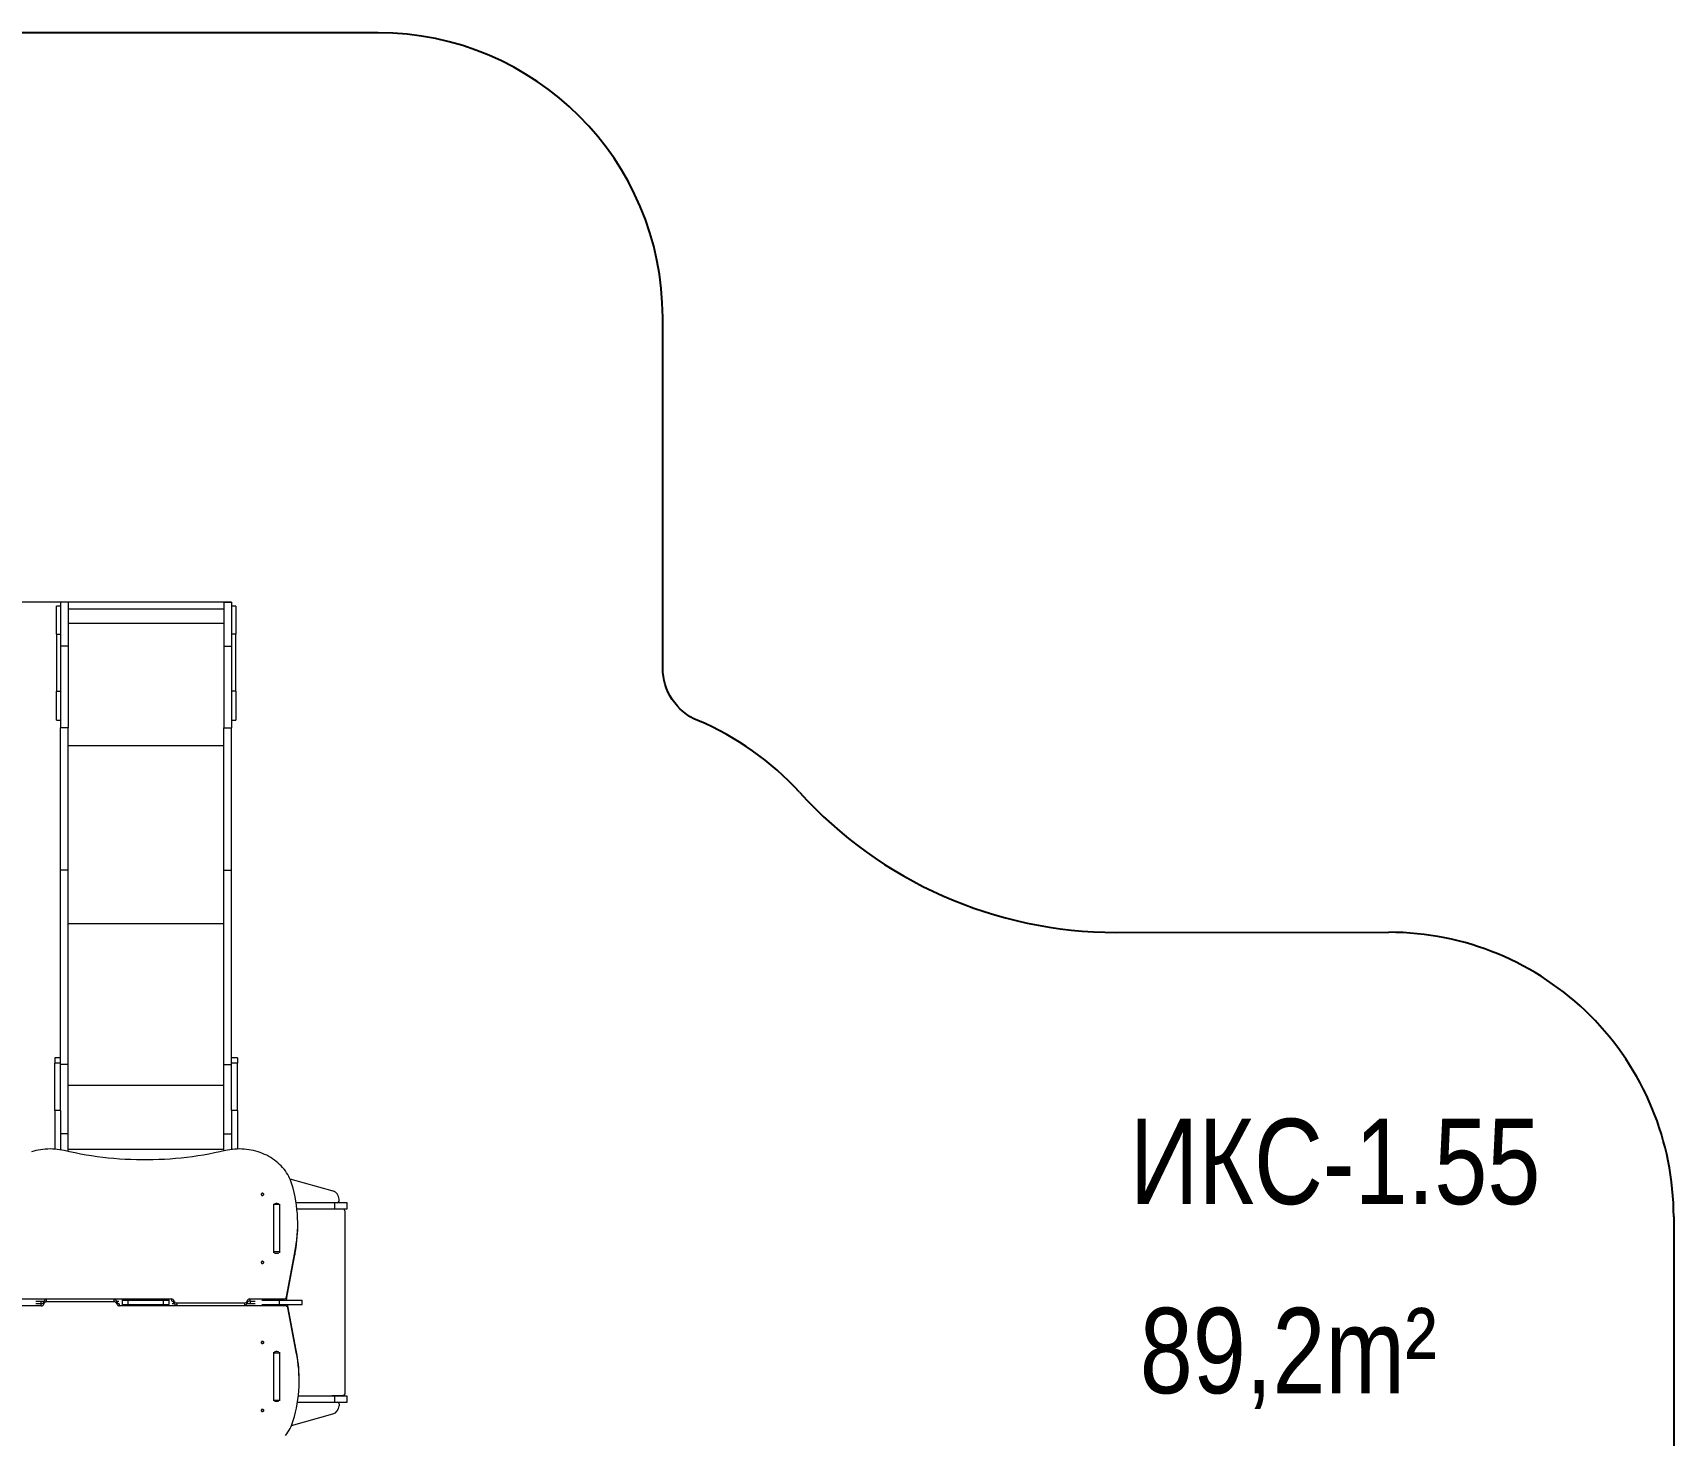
# Model space of a CAD drawing. Header units: millimetres. Extents: x -7233 to 5832, y -5390 to 5836.
# Drawn here: x 66 to 5832, y 910 to 5836 of the extents above; entities that cross this region are included whole.
import ezdxf

# ---------------------------------------------------------------- set-up
doc = ezdxf.new("R2010")
doc.units = ezdxf.units.MM
for name, color, linetype in [('DiKom', 7, 'Continuous'), ('DIKOM_АРТИКУЛ', 7, 'Continuous'), ('DIKOM_ОБЪЕКТ', 7, 'Continuous'), ('DIKOM_РАЗМЕР_ЗОНА', 7, 'Continuous'), ('DIKOM_РАЗМЕР_ОБЪЕКТА', 7, 'Continuous')]:
    doc.layers.add(name, color=color, linetype=linetype)
doc.styles.add('style1', font='arial.ttf', dxfattribs={"width": 0.8})
doc.dimstyles.new('1-50', dxfattribs={"dimtxt": 300, "dimasz": 200, "dimexe": 100, "dimexo": 0, "dimgap": 100, "dimtad": 1, "dimtxsty": 'style1', "dimcen": 200, "dimclrd": 7, "dimclre": 7, "dimclrt": 7, "dimadec": 1, "dimazin": 2, "dimtfac": 1, "dimtmove": 0, "dimatfit": 2, "dimfxl": 0, "dimlwd": 25, "dimlwe": 18, "dimarcsym": 0})

# ---------------------------------------------------------------- blocks, each defined once
blk = doc.blocks.new('*D10')
at = {"layer": 'Defpoints', "color": 0, "transparency": 16777216}
for p in [(763.4, 3836.4), (-4950.8, -2608), (-1588.6, -2608)]:
    blk.add_point(p, dxfattribs=at)
at = {"layer": 'DIKOM_РАЗМЕР_ОБЪЕКТА', "color": 7, "lineweight": 18, "transparency": 16777216}
for p, q in [((763.4, 3836.4), (-5050.8, 3836.4)), ((-1588.6, -2608), (-5050.8, -2608))]:
    blk.add_line(p, q, dxfattribs=at)
at = {"layer": 'DIKOM_РАЗМЕР_ОБЪЕКТА', "color": 7, "lineweight": 25, "transparency": 16777216}
blk.add_line((-4950.8, 3636.4), (-4950.8, -2408), dxfattribs=at)
at = {"layer": 'DIKOM_РАЗМЕР_ОБЪЕКТА', "color": 7, "transparency": 16777216}
for points in [[(-4984.1, 3636.4), (-4917.5, 3636.4), (-4950.8, 3836.4)], [(-4984.1, -2408), (-4917.5, -2408), (-4950.8, -2608)]]:
    blk.add_solid(points, dxfattribs=at)
at = {"layer": 'DIKOM_РАЗМЕР_ОБЪЕКТА', "color": 7, "transparency": 16777216, "insert": (-5204, -74.4), "char_height": 300, "attachment_point": 5, "rotation": 90, "style": 'style1'}
blk.add_mtext('6400', dxfattribs=at)
blk = doc.blocks.new('*D11')
at = {"layer": 'Defpoints', "color": 0, "transparency": 16777216}
for p in [(426.3, 5836.4), (-6783, -4536.3), (4706.9, -4536.3)]:
    blk.add_point(p, dxfattribs=at)
at = {"layer": 'DIKOM_РАЗМЕР_ЗОНА', "color": 7, "lineweight": 18, "transparency": 16777216}
for p, q in [((426.3, 5836.4), (-6883, 5836.4)), ((4706.9, -4536.3), (-6883, -4536.3))]:
    blk.add_line(p, q, dxfattribs=at)
at = {"layer": 'DIKOM_РАЗМЕР_ЗОНА', "color": 7, "lineweight": 25, "transparency": 16777216}
blk.add_line((-6783, 5636.4), (-6783, -4336.3), dxfattribs=at)
at = {"layer": 'DIKOM_РАЗМЕР_ЗОНА', "color": 7, "transparency": 16777216}
for points in [[(-6816.3, 5636.4), (-6749.7, 5636.4), (-6783, 5836.4)], [(-6816.3, -4336.3), (-6749.7, -4336.3), (-6783, -4536.3)]]:
    blk.add_solid(points, dxfattribs=at)
at = {"layer": 'DIKOM_РАЗМЕР_ЗОНА', "color": 7, "transparency": 16777216, "insert": (-7036.3, 116), "char_height": 300, "attachment_point": 5, "rotation": 90, "style": 'style1'}
blk.add_mtext('10350', dxfattribs=at)

msp = doc.modelspace()

# ---------------------------------------------------------------- linework, layer by layer
at = {"layer": 'DiKom', "color": 3}
for p, q in [((3871.069, 2675.825), (4829.569, 2676.256)), ((5830.019, 1676.571), (5831.66, -3536.002))]:
    msp.add_line(p, q, dxfattribs=at)
msp.add_lwpolyline([(2401.683, 3420.271, -0.30311131), (2278.379, 3604.981), (2278.379, 4836.418, 0.41421356), (1278.379, 5836.418), (-425.733, 5836.418, 0.33631096), (-1388.677, 5106.12)], format="xyb", dxfattribs=at)
for centre, radius, start, end in [((2018.203, 2496.722), 1000, 42.1938644, 67.4505992), ((3870.395, 4175.825), 1500, 222.1938644, 270.0257516), ((4830.019, 1676.256), 1000, 0.0180418, 90.0257516)]:
    msp.add_arc(centre, radius, start, end, dxfattribs=at)
at = {"layer": 'DIKOM_ОБЪЕКТ', "color": 7, "linetype": 'Continuous', "lineweight": 15}
for p, q in [((163.379, 3821.834), (148.379, 3821.834)), ((148.379, 3723.579), (148.379, 3821.834)), ((190.379, 3836.418), (163.379, 3836.418)), ((163.379, 3836.418), (163.379, 3682.002)), ((190.379, 3836.418), (190.379, 3682.002)), ((736.379, 3811.418), (190.379, 3811.418)), ((736.379, 3836.418), (763.379, 3836.418)), ((736.379, 3836.418), (736.379, 3682.002)), ((763.379, 3836.418), (763.379, 3682.002)), ((778.379, 3821.834), (763.379, 3821.834)), ((778.379, 3821.834), (778.379, 3723.579)), ((190.379, 3762.29), (736.379, 3762.29)), ((148.379, 3723.579), (163.379, 3723.579)), ((148.379, 3723.579), (148.379, 3523.609)), ((778.379, 3723.579), (763.379, 3723.579)), ((778.379, 3523.609), (778.379, 3723.579)), ((190.379, 3682.002), (163.379, 3682.002)), ((163.379, 3682.002), (163.379, 3395.131)), ((190.379, 3682.002), (190.379, 3395.131)), ((736.379, 3682.002), (763.379, 3682.002)), ((736.379, 3682.002), (736.379, 3395.131)), ((763.379, 3682.002), (763.379, 3395.131)), ((148.379, 3523.609), (163.379, 3523.609)), ((148.379, 3421.864), (148.379, 3523.609)), ((778.379, 3523.609), (763.379, 3523.609)), ((778.379, 3523.609), (778.379, 3421.864)), ((148.379, 3421.864), (163.379, 3421.864)), ((763.379, 3421.864), (778.379, 3421.864)), ((190.379, 3395.131), (163.379, 3395.131)), ((163.379, 2894.863), (163.379, 3395.131)), ((190.379, 2894.863), (190.379, 3395.131)), ((736.379, 3395.131), (763.379, 3395.131)), ((736.379, 2894.863), (736.379, 3395.131)), ((763.379, 2894.863), (763.379, 3395.131)), ((190.379, 3332.753), (736.379, 3332.753)), ((190.379, 2894.863), (163.379, 2894.863)), ((163.379, 2213.302), (163.379, 2894.863)), ((190.379, 2211.804), (190.379, 2894.863)), ((736.379, 2894.863), (763.379, 2894.863)), ((736.379, 2211.804), (736.379, 2894.863)), ((763.379, 2213.302), (763.379, 2894.863)), ((190.379, 2707.418), (736.379, 2707.418)), ((163.379, 2234.901), (142.379, 2234.901)), ((142.379, 2234.901), (142.379, 2216.04)), ((163.379, 2216.04), (142.379, 2216.04)), ((142.379, 2049.897), (142.379, 2216.04)), ((163.379, 2049.897), (163.379, 2213.302)), ((190.379, 2211.804), (163.379, 2211.804)), ((190.379, 1967.871), (190.379, 2211.804)), ((736.379, 2211.804), (763.379, 2211.804)), ((736.379, 1967.871), (736.379, 2211.804)), ((784.379, 2234.901), (763.379, 2234.901)), ((784.379, 2216.04), (763.379, 2216.04)), ((763.379, 2049.897), (763.379, 2213.302)), ((784.379, 2234.901), (784.379, 2216.04)), ((784.379, 2049.897), (784.379, 2216.04)), ((190.379, 2139.01), (736.379, 2139.01)), ((163.379, 2049.897), (142.379, 2049.897)), ((142.379, 2049.897), (142.379, 1914.417)), ((163.379, 2049.897), (163.379, 1911.82)), ((784.379, 2049.897), (763.379, 2049.897)), ((763.379, 2049.897), (763.379, 1913.182)), ((784.379, 2049.897), (784.379, 1914.901)), ((190.379, 1967.871), (163.379, 1967.871)), ((190.379, 1905.953), (190.379, 1967.871)), ((736.379, 1967.871), (763.379, 1967.871)), ((736.379, 1907.98), (736.379, 1967.871)), ((190.379, 1914.034), (736.379, 1914.034)), ((968.916, 1809.884), (1119.468, 1767.73)), ((1141.379, 1731.995), (1141.379, 1738.841)), ((910.629, 1715.561), (910.629, 1556.645)), ((910.946, 1710.111), (911.379, 1710.111)), ((911.379, 1721.457), (911.379, 1720.387)), ((932.379, 1720.387), (911.379, 1720.387)), ((911.379, 1720.387), (911.379, 1553.656)), ((929.469, 1721.5), (914.29, 1721.5)), ((924.129, 1723.355), (919.629, 1723.355)), ((919.629, 1723.355), (919.629, 1721.5)), ((924.129, 1723.355), (924.129, 1721.5)), ((932.379, 1721.457), (932.379, 1720.387)), ((932.379, 1720.387), (932.379, 1553.656)), ((932.379, 1704.995), (933.129, 1704.995)), ((933.129, 1556.645), (933.129, 1715.561)), ((1126.695, 1725.995), (990.479, 1725.995)), ((993.267, 1704.995), (1126.695, 1704.995)), ((1155.379, 1703.995), (1117.379, 1703.995)), ((1126.695, 1704.995), (1126.695, 1725.995)), ((1169.379, 1725.995), (1126.695, 1725.995)), ((1126.695, 1704.995), (1169.379, 1704.995)), ((1161.379, 1697.995), (1161.379, 1053.995)), ((1169.379, 1704.995), (1169.379, 1725.995)), ((996.244, 1643.67), (996.244, 1651.17)), ((932.379, 1553.656), (911.379, 1553.656)), ((911.379, 1553.656), (911.379, 1550.601)), ((919.629, 1548.851), (924.129, 1548.851)), ((932.379, 1553.656), (932.379, 1550.601)), ((956.594, 1395.28), (985.886, 1551.056)), ((956.594, 1387.78), (985.886, 1543.556)), ((985.886, 1551.056), (985.886, 1543.556)), ((-28.924, 1388.009), (552.536, 1388.011)), ((114.022, 1377.838), (114.022, 1385.231)), ((351.461, 1377.838), (351.461, 1385.232)), ((552.536, 1388.011), (552.536, 1380.93)), ((827.498, 1388.011), (946.724, 1388.011)), ((827.498, 1388.011), (827.498, 1380.511)), ((946.724, 1388.011), (946.724, 1383.501)), ((956.594, 1395.28), (956.594, 1387.78)), ((95.26, 1363.981), (-23.965, 1363.981)), ((76.519, 1380.51), (105.054, 1380.51)), ((95.26, 1371.481), (76.571, 1371.481)), ((94.08, 1380.51), (94.08, 1371.481)), ((95.26, 1363.981), (95.26, 1371.481)), ((104.147, 1370.545), (104.147, 1378.045)), ((351.461, 1377.838), (114.022, 1377.838)), ((360.428, 1380.511), (368.102, 1380.511)), ((361.335, 1370.545), (361.335, 1378.045)), ((361.849, 1380.511), (361.849, 1376.417)), ((370.222, 1363.981), (370.222, 1371.06)), ((951.683, 1363.983), (370.222, 1363.981)), ((377.823, 1368.501), (378.939, 1368.501)), ((377.85, 1383.501), (378.939, 1383.501)), ((378.939, 1383.501), (378.939, 1368.501)), ((378.939, 1383.501), (398.983, 1383.501)), ((378.939, 1368.501), (398.983, 1368.501)), ((398.983, 1383.501), (398.983, 1368.501)), ((398.983, 1383.501), (523.775, 1383.501)), ((398.983, 1368.501), (523.775, 1368.501)), ((523.775, 1383.501), (523.775, 1368.501)), ((523.775, 1383.501), (543.819, 1383.501)), ((523.775, 1368.501), (543.819, 1368.501)), ((543.819, 1383.501), (543.819, 1368.501)), ((543.819, 1383.501), (544.91, 1383.501)), ((543.819, 1368.501), (544.934, 1368.501)), ((562.331, 1371.482), (554.675, 1371.482)), ((560.909, 1375.575), (560.909, 1371.482)), ((561.423, 1381.448), (561.423, 1373.948)), ((571.298, 1374.155), (808.737, 1374.155)), ((571.298, 1374.155), (571.298, 1366.758)), ((808.737, 1374.155), (808.737, 1366.758)), ((846.195, 1371.483), (817.704, 1371.483)), ((818.611, 1381.448), (818.611, 1373.948)), ((827.498, 1380.511), (846.231, 1380.511)), ((828.679, 1380.511), (828.679, 1371.483)), ((870.093, 1368.501), (930.477, 1368.501)), ((870.146, 1383.501), (930.477, 1383.501)), ((930.477, 1383.501), (930.477, 1368.501)), ((930.477, 1383.501), (1011.652, 1383.501)), ((930.477, 1368.501), (1011.652, 1368.501)), ((951.683, 1363.983), (951.683, 1368.501)), ((961.553, 1356.715), (961.553, 1364.215)), ((990.846, 1208.437), (961.553, 1364.215)), ((990.846, 1200.937), (961.553, 1356.715)), ((1011.652, 1368.501), (1011.652, 1383.501)), ((910.629, 1195.347), (910.629, 1036.432)), ((911.379, 1201.248), (911.379, 1197.994)), ((932.379, 1197.994), (911.379, 1197.994)), ((911.379, 1197.994), (911.379, 1031.602)), ((924.129, 1203.142), (919.629, 1203.142)), ((932.379, 1201.248), (932.379, 1197.994)), ((932.379, 1197.994), (932.379, 1031.602)), ((933.129, 1036.432), (933.129, 1195.347)), ((990.846, 1200.937), (990.846, 1208.437)), ((1001.204, 1100.823), (1001.204, 1108.323)), ((911.379, 1041.878), (910.947, 1041.878)), ((933.129, 1046.995), (932.379, 1046.995)), ((1126.695, 1046.995), (998.226, 1046.995)), ((1155.379, 1047.995), (1117.379, 1047.995)), ((1126.695, 1025.995), (1126.695, 1046.995)), ((1169.379, 1046.995), (1126.695, 1046.995)), ((1169.379, 1025.995), (1169.379, 1046.995)), ((932.379, 1031.602), (911.379, 1031.602)), ((911.379, 1031.602), (911.379, 1030.531)), ((914.29, 1030.49), (929.468, 1030.49)), ((919.629, 1028.638), (919.629, 1030.49)), ((919.629, 1028.638), (924.129, 1028.638)), ((924.129, 1028.638), (924.129, 1030.49)), ((932.379, 1031.602), (932.379, 1030.531)), ((974.571, 943.689), (1119.468, 984.26)), ((995.438, 1025.995), (1126.695, 1025.995)), ((1126.695, 1025.995), (1169.379, 1025.995)), ((1141.379, 1019.995), (1141.379, 1013.149))]:
    msp.add_line(p, q, dxfattribs=at)
at = {"layer": 'DIKOM_ОБЪЕКТ', "color": 7, "linetype": 'Continuous', "lineweight": 15, "flags": 128}
for points in [[(175.855, 1909.275), (167.741, 1911.018), (159.546, 1912.45), (151.286, 1913.569), (142.978, 1914.371), (134.637, 1914.857), (126.279, 1915.024), (117.921, 1914.873), (109.578, 1914.403), (101.268, 1913.616), (93.005, 1912.514), (84.807, 1911.097), (76.688, 1909.37), (68.665, 1907.335), (60.753, 1904.996)], [(741.944, 1909.275), (722.837, 1904.944), (703.642, 1900.916), (684.365, 1897.193), (665.012, 1893.776), (645.591, 1890.666), (626.107, 1887.864), (606.567, 1885.371), (586.978, 1883.188), (567.346, 1881.315), (547.678, 1879.753), (527.98, 1878.503), (508.26, 1877.566), (488.522, 1876.94), (468.775, 1876.628), (449.024, 1876.628), (429.277, 1876.94), (409.539, 1877.566), (389.818, 1878.503), (370.121, 1879.753), (350.452, 1881.315), (330.821, 1883.188), (311.232, 1885.371), (291.692, 1887.864), (272.208, 1890.666), (252.787, 1893.776), (233.434, 1897.193), (214.157, 1900.916), (194.962, 1904.944), (175.855, 1909.275)], [(975.739, 1791.475), (973.479, 1798.445), (970.866, 1805.322), (967.907, 1812.094), (964.607, 1818.746), (960.972, 1825.265), (957.01, 1831.64), (952.727, 1837.858), (948.133, 1843.907), (943.236, 1849.775), (938.046, 1855.451), (932.572, 1860.923), (926.826, 1866.181), (920.818, 1871.216), (914.56, 1876.017), (908.065, 1880.575), (901.344, 1884.881), (894.411, 1888.926), (887.279, 1892.704), (879.962, 1896.206), (872.475, 1899.427), (864.831, 1902.358), (857.046, 1904.996), (849.134, 1907.335), (841.111, 1909.37), (832.992, 1911.097), (824.794, 1912.514), (816.531, 1913.616), (808.221, 1914.403), (799.878, 1914.873), (791.52, 1915.024), (783.162, 1914.857), (774.821, 1914.371), (766.513, 1913.569), (758.253, 1912.45), (750.058, 1911.018), (741.944, 1909.275)], [(876.779, 1755.614), (876.601, 1756.688), (876.081, 1757.674), (875.261, 1758.494), (874.207, 1759.081), (873.005, 1759.386), (871.753, 1759.386), (870.551, 1759.081), (869.498, 1758.494), (868.678, 1757.674), (868.157, 1756.688), (867.979, 1755.614), (868.157, 1754.541), (868.678, 1753.554), (869.498, 1752.735), (870.551, 1752.148), (871.753, 1751.843), (873.005, 1751.843), (874.207, 1752.148), (875.261, 1752.735), (876.081, 1753.554), (876.601, 1754.541), (876.779, 1755.614)], [(876.779, 1516.591), (876.601, 1517.665), (876.081, 1518.652), (875.261, 1519.471), (874.207, 1520.058), (873.005, 1520.363), (871.753, 1520.363), (870.551, 1520.058), (869.498, 1519.471), (868.678, 1518.652), (868.157, 1517.665), (867.979, 1516.591), (868.157, 1515.518), (868.678, 1514.531), (869.498, 1513.712), (870.551, 1513.125), (871.753, 1512.82), (873.005, 1512.82), (874.207, 1513.125), (875.261, 1513.712), (876.081, 1514.531), (876.601, 1515.518), (876.779, 1516.591)], [(867.979, 1235.401), (868.157, 1234.328), (868.678, 1233.341), (869.498, 1232.521), (870.551, 1231.935), (871.753, 1231.629), (873.005, 1231.629), (874.207, 1231.935), (875.261, 1232.521), (876.081, 1233.341), (876.601, 1234.328), (876.779, 1235.401), (876.601, 1236.475), (876.081, 1237.461), (875.261, 1238.281), (874.207, 1238.867), (873.005, 1239.173), (871.753, 1239.173), (870.551, 1238.867), (869.498, 1238.281), (868.678, 1237.461), (868.157, 1236.475), (867.979, 1235.401)], [(867.979, 996.378), (868.157, 995.305), (868.678, 994.318), (869.498, 993.498), (870.551, 992.912), (871.753, 992.606), (873.005, 992.606), (874.207, 992.912), (875.261, 993.498), (876.081, 994.318), (876.601, 995.305), (876.779, 996.378), (876.601, 997.452), (876.081, 998.438), (875.261, 999.258), (874.207, 999.844), (873.005, 1000.15), (871.753, 1000.15), (870.551, 999.844), (869.498, 999.258), (868.678, 998.438), (868.157, 997.452), (867.979, 996.378)], [(953.093, 908.085), (957.687, 914.134), (961.969, 920.352), (965.932, 926.727), (969.567, 933.247), (972.867, 939.899), (975.826, 946.67), (978.438, 953.548), (980.699, 960.518)]]:
    msp.add_lwpolyline(points, dxfattribs=at)
at = {"layer": 'DIKOM_ОБЪЕКТ', "color": 7, "linetype": 'Continuous', "lineweight": 15}
for centre, radius, start, end in [((505.955, 1651.224), 490.273, 348.2108945, 16.6226548), ((872.379, 1746.863), 5.062, 81.1244065, 98.8755935), ((872.379, 1746.855), 5.067, 81.244267, 98.755733), ((1111.379, 1738.841), 30, 0, 74.3577535), ((1135.379, 1731.995), 6, 270, 0), ((917.588, 1715.533), 6.959, 153.1539614, 179.7716967), ((917.59, 1708.033), 6.961, 153.1568467, 179.769061), ((919.545, 1713.54), 9.815, 89.5091123, 126.2326324), ((924.213, 1713.54), 9.815, 53.7673693, 90.4910555), ((926.173, 1715.534), 6.956, 0.2230773, 26.8523008), ((926.172, 1708.033), 6.958, 0.2257121, 26.8494165), ((1117.379, 1709.995), 6, 236.4428961, 270), ((1155.379, 1697.995), 6, 0, 90), ((506.309, 1643.767), 489.936, 348.1975041, 359.9886495), ((872.379, 1507.837), 5.065, 81.1304232, 98.8695768), ((872.379, 1507.834), 5.065, 81.2454186, 98.7545814), ((917.59, 1556.673), 6.961, 180.230891, 206.8433261), ((919.55, 1558.695), 9.845, 235.3082865, 270.4595231), ((924.208, 1558.695), 9.845, 269.5403093, 304.6917121), ((926.172, 1556.673), 6.958, 333.1504106, 359.7743361), ((113.528, 1375.675), 9.675, 87.0710409, 165.8243822), ((352.225, 1375.847), 9.371, 13.5622347, 78.1921527), ((552.981, 1379.315), 8.707, 14.1758211, 92.9291439), ((827.053, 1379.315), 8.707, 87.0711204, 165.8241766), ((947.216, 1397.679), 9.68, 267.086341, 345.649482), ((948.463, 1389.409), 8.292, 314.5598047, 348.6695569), ((95.705, 1380.177), 8.707, 267.0711997, 345.8240973), ((95.705, 1372.677), 8.707, 267.0711997, 345.8240973), ((113.528, 1368.175), 9.675, 87.0710925, 165.8243585), ((351.955, 1368.175), 9.675, 14.175901, 92.9288572), ((369.459, 1379.911), 8.335, 192.9359371, 262.6487576), ((369.777, 1372.677), 8.707, 194.1758073, 272.9290956), ((553.298, 1372.081), 8.337, 12.9387466, 82.7330027), ((570.803, 1383.817), 9.675, 194.1758537, 272.9289604), ((570.803, 1376.317), 9.675, 194.1758861, 272.928928), ((809.231, 1383.817), 9.675, 267.071001, 345.8243381), ((809.655, 1375.985), 9.185, 280.8626139, 347.1850591), ((827.053, 1371.815), 8.707, 87.0711211, 165.8241138), ((952.175, 1354.316), 9.68, 14.3505729, 92.9137132), ((953.421, 1362.585), 8.293, 11.3322773, 45.5022843), ((872.379, 1244.154), 5.064, 261.1274807, 278.8725193), ((917.59, 1195.319), 6.96, 153.1566162, 179.7691668), ((919.545, 1193.326), 9.816, 89.5102081, 126.1924887), ((924.213, 1193.326), 9.816, 53.807513, 90.4899597), ((926.172, 1195.32), 6.958, 0.2256062, 26.8496472), ((510.913, 1100.769), 490.275, 343.3773775, 11.7890479), ((511.264, 1108.225), 489.94, 0.0113934, 11.8024461), ((917.59, 1043.96), 6.96, 180.2309584, 206.8433835), ((926.172, 1043.959), 6.958, 333.1503532, 359.7742687), ((1117.379, 1041.995), 6, 90, 123.5573098), ((1155.379, 1053.995), 6, 270, 0), ((872.379, 1005.131), 5.064, 261.1274807, 278.8725193), ((917.59, 1036.46), 6.961, 180.230939, 206.8431533), ((919.545, 1038.454), 9.816, 233.8075113, 270.4897919), ((924.213, 1038.454), 9.816, 269.5100403, 306.192487), ((926.172, 1036.459), 6.958, 333.1505835, 359.7742879), ((1111.379, 1013.149), 30, 285.6422465, 0), ((1135.379, 1019.995), 6, 0, 90)]:
    msp.add_arc(centre, radius, start, end, dxfattribs=at)

# ---------------------------------------------------------------- texts
at = {"layer": 'DIKOM_АРТИКУЛ', "insert": (3919.393, 2021.192), "char_height": 300, "attachment_point": 1, "style": 'style1'}
msp.add_mtext_dynamic_manual_height_columns('ИКС-1.55', width=1667.53662, gutter_width=20, heights=[0], dxfattribs=at)
at = {"layer": 'DIKOM_РАЗМЕР_ОБЪЕКТА', "insert": (3954.192, 1356.849), "char_height": 300, "attachment_point": 1, "style": 'style1'}
msp.add_mtext_dynamic_manual_height_columns('89,2m²', width=5885.53069, gutter_width=20, heights=[0], dxfattribs=at)

# ---------------------------------------------------------------- dimensions: what is measured, and where the dimension line sits
at = {"layer": 'DIKOM_РАЗМЕР_ЗОНА'}
dim = msp.add_linear_dim(base=(-6783.008, -4536.261), p1=(426.323, 5836.418), p2=(4706.948, -4536.261), angle=90, text='10350', dimstyle='1-50', dxfattribs=at)
dim.commit()
dim.dimension.update_dxf_attribs({"geometry": '*D11', "text_midpoint": (-6783.008, 116), "dimtype": 160})
at = {"layer": 'DIKOM_РАЗМЕР_ОБЪЕКТА'}
dim = msp.add_linear_dim(base=(-4950.798, -2607.995), p1=(763.379, 3836.418), p2=(-1588.621, -2607.995), angle=90, text='6400', dimstyle='1-50', dxfattribs=at)
dim.commit()
dim.dimension.update_dxf_attribs({"geometry": '*D10', "text_midpoint": (-4950.798, -74.431), "dimtype": 160})

doc.saveas('drawing.dxf')
